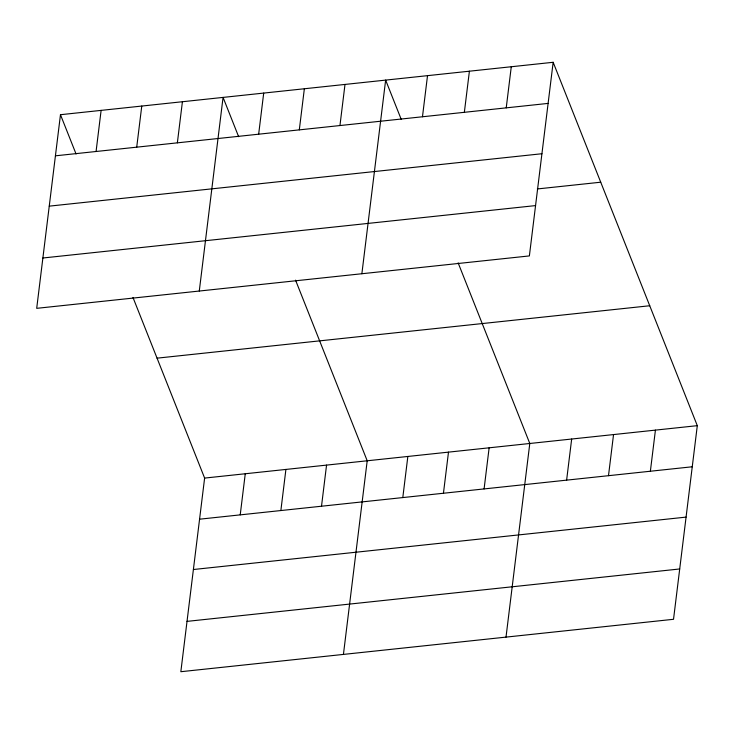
<?xml version="1.0" encoding="UTF-8"?>
<svg xmlns="http://www.w3.org/2000/svg" width="734" height="734" viewBox="0 0 734 734"><rect width="100%" height="100%" fill="white"/><g stroke="black" fill="none" stroke-linecap="round" stroke-linejoin="round"><path stroke-width="1.1" d="M60.472 114.706L36.7 308.335L529.379 255.918L553.161 62.289L60.472 114.706L76.061 153.984M96.071 151.488L101.118 110.375M136.717 147.167L141.772 106.054M177.362 142.846L182.417 101.732M199.281 291.04L223.063 97.402L238.642 136.689M132.973 297.453L204.621 478.082L180.839 671.711L673.528 619.294L697.3 425.665L553.161 62.289M258.662 134.194L263.708 93.08M240.22 514.864L245.266 473.751M299.307 129.872L304.353 88.759M280.865 510.543L285.911 469.43M339.952 125.551L344.998 84.438M321.51 506.221L326.557 465.108M361.871 273.745L385.644 80.107L401.232 119.394M343.429 654.416L367.202 460.778L295.554 280.159M422.472 116.77L427.518 75.657M402.801 497.569L407.847 456.456M464.356 112.311L469.402 71.198M443.446 493.248L448.492 452.135M506.231 107.861L511.277 66.748M484.091 488.927L489.138 447.813M506.01 637.121L529.792 443.483L458.135 262.864M566.62 480.146L571.667 439.033M608.495 475.687L613.541 434.574M650.37 471.237L655.425 430.124M55.426 155.819L548.105 103.402M49.251 206.144L541.931 153.736M537.343 188.95L600.724 182.206M42.884 258.001L535.563 205.593M157.048 358.164L649.737 305.748M204.621 478.082L697.3 425.665M199.575 519.195L692.254 466.778M193.391 569.52L686.07 517.112M187.023 621.377L679.702 568.969"/></g></svg>
